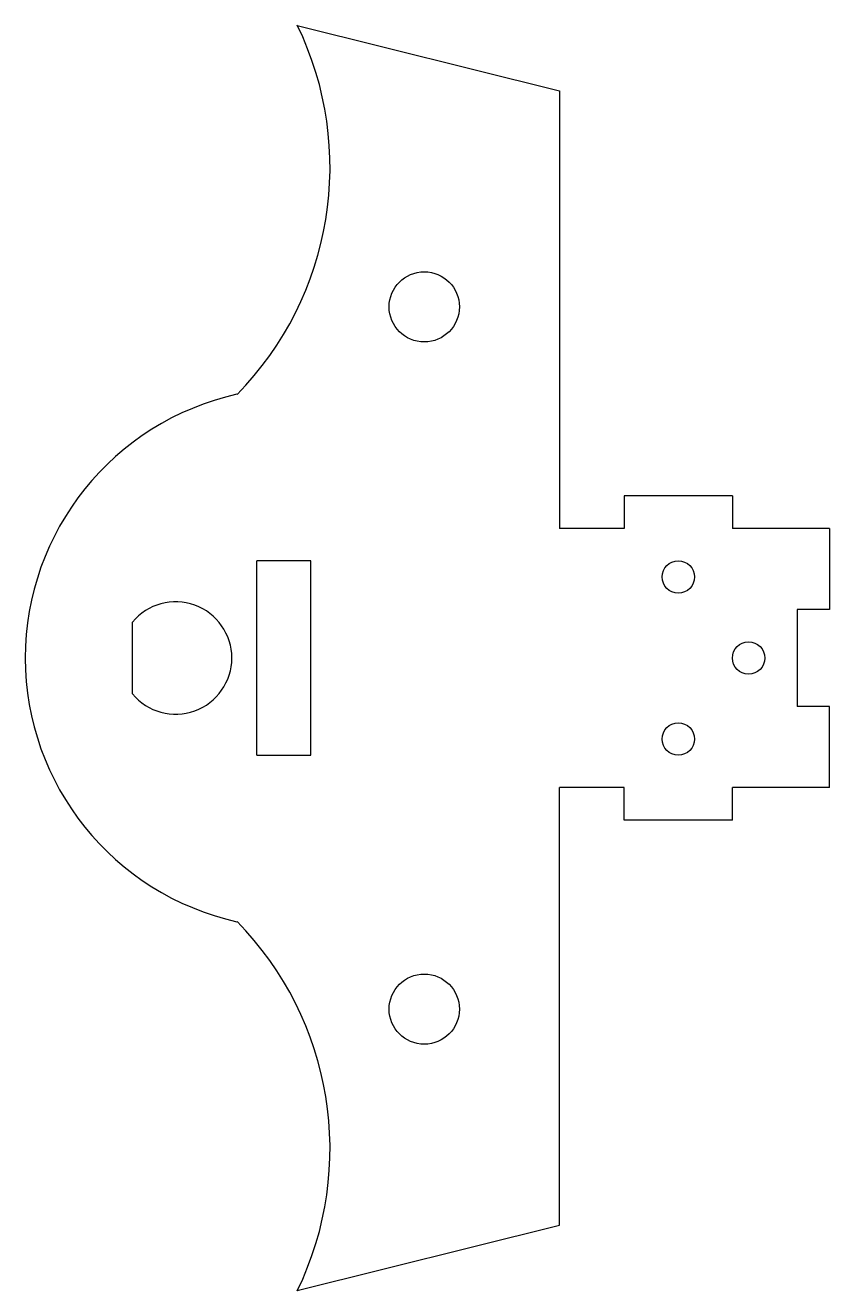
# Model space of a CAD drawing. Extents: x 25 to 99, y -59 to 59.
import ezdxf

# ---------------------------------------------------------------- set-up
doc = ezdxf.new("R2010")
doc.units = 0
doc.layers.add('VISIBLE', color=7, linetype='CONTINUOUS')

msp = doc.modelspace()

# ---------------------------------------------------------------- linework, layer by layer
at = {"layer": 'VISIBLE'}
for p, q in [((50.17, 58.56), (74.42, 52.5)), ((74.42, 52.5), (74.42, 12)), ((90.42, 15), (80.42, 15)), ((80.42, 15), (80.42, 12)), ((90.42, 15), (90.42, 12)), ((80.42, 12), (74.42, 12)), ((99.42, 12), (90.42, 12)), ((99.42, 12), (99.42, 4.5)), ((46.42, -9), (46.42, 9)), ((51.42, 9), (46.42, 9)), ((51.42, -9), (51.42, 9)), ((96.42, 4.5), (96.42, -4.5)), ((99.42, 4.5), (96.42, 4.5)), ((34.92, -3.32), (34.92, 3.32)), ((99.42, -4.5), (96.42, -4.5)), ((99.42, -12), (99.42, -4.5)), ((46.42, -9), (51.42, -9)), ((74.42, -52.5), (74.42, -12)), ((80.42, -12), (74.42, -12)), ((80.42, -15), (80.42, -12)), ((90.42, -15), (90.42, -12)), ((99.42, -12), (90.42, -12)), ((90.42, -15), (80.42, -15)), ((50.17, -58.56), (74.42, -52.5))]:
    msp.add_line(p, q, dxfattribs=at)
for centre, radius in [((61.92, 32.5), 3.25), ((85.42, 7.5), 1.5), ((91.92, 0), 1.5), ((85.42, -7.5), 1.5), ((61.92, -32.5), 3.25)]:
    msp.add_circle(centre, radius, dxfattribs=at)
for centre, radius, start, end in [((23.2, 45.43), 30, 315.5058, 25.9595), ((50.01, 0), 25, 102.5137, 257.4863), ((38.92, 0), 5.2, 219.7151, 140.2849), ((23.2, -45.43), 30, 334.0405, 44.4942)]:
    msp.add_arc(centre, radius, start, end, dxfattribs=at)

doc.saveas('drawing.dxf')
